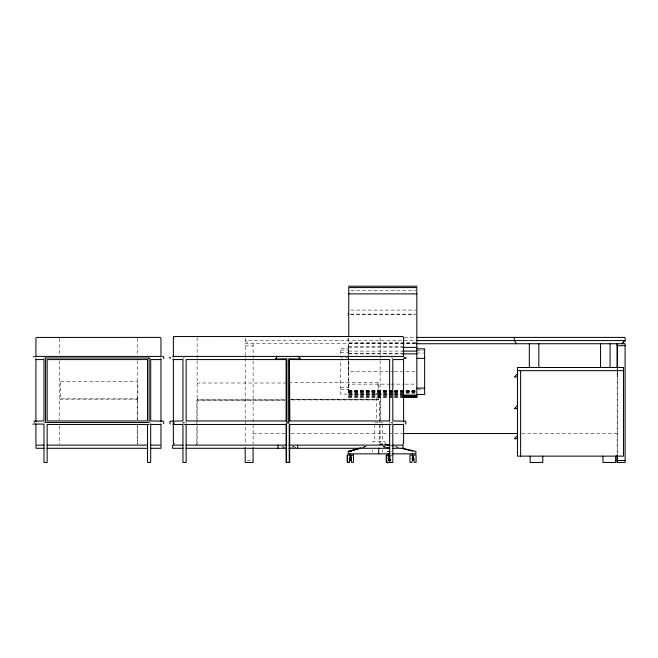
<?xml version="1.0" encoding="UTF-8"?>
<svg xmlns="http://www.w3.org/2000/svg" width="658" height="658" viewBox="0 0 658 658"><rect width="100%" height="100%" fill="white"/><g stroke="black" fill="none" stroke-linecap="round" stroke-linejoin="round"><path stroke-width="0.49" stroke-dasharray="3.29 2.47" d="M137.226 443.87L137.226 425.561M137.226 419.459L137.226 398.09M617.196 454.349L617.311 368.25M617.188 375.636L617.196 368.653M59.705 399.932L60.495 399.143L136.477 399.143L137.267 399.932M197.112 383.787L198.033 382.997L286.863 382.997M291.461 447.588L294.134 446.535M361.727 447.481L364.647 446.576M363.389 447.382L366.251 446.576M363.019 447.382L365.971 446.576M198.033 400.015L284.824 400.015M350.788 290.746L415.807 290.746M350.788 310.091L415.807 310.091M350.533 314.113L415.766 314.113M350.698 314.771L414.91 314.771M404.341 337.406L415.691 337.406M245.195 338.204L245.195 340.573L415.691 340.573M415.766 342.851L349.135 342.834L348.041 342.259L348.041 337.99M415.823 343.188L349.579 343.188L348.156 343.632L348.304 371.499L393.402 371.795M415.214 343.739L245.195 343.739L245.195 444.52M245.195 345.902L253.108 345.902M348.756 346.453L402.606 346.453M348.756 347.391L402.606 347.391M340.745 350.081L348.658 350.081M416.827 350.443L423.67 350.443M348.756 351.101L402.606 351.101M340.745 352.663L348.658 352.663M416.827 353.017L423.67 353.017M348.756 353.214L402.606 353.214M348.756 353.872L402.606 353.872M45.566 357.985L43.979 357.985L43.979 358.783M150.493 357.985L150.698 358.783M184.544 357.985L182.965 357.985L182.965 358.783M391.222 357.985L392.81 357.985L392.81 358.783M394.422 371.795L415.823 371.795M288.862 382.504L377.881 382.504L378.811 383.293L378.811 399.126L378.128 399.891L288.862 399.916M389.955 384.14L350.377 384.14C347.745 384.568 347.745 390.367 350.377 390.794L415.321 390.794M390.967 384.14L404.16 384.14M405.172 384.14L415.321 384.14M340.745 387.743L348.658 387.743M340.745 389.273L348.658 389.273M417.805 389.626L423.67 389.626M348.756 390.885L393.459 390.885M394.479 390.885L415.807 390.885M348.756 391.115L393.459 391.115M394.479 391.115L416.827 391.115M348.756 391.222L393.459 391.222M394.479 391.222L415.807 391.222M348.756 391.543L393.459 391.543M394.479 391.543L416.827 391.543M348.756 391.905L393.459 391.905M394.479 391.905L416.827 391.905M348.756 392.045L393.459 392.045M394.479 392.045L416.827 392.045M348.756 392.694L393.459 392.694M394.479 392.694L416.827 392.694M348.756 393.459L393.459 393.459M394.479 393.459L415.807 393.459M348.756 394.01L393.459 394.01M394.479 394.01L402.606 394.01M393.459 394.101L340.745 394.076L340.745 360.123M394.479 394.101L402.606 394.101M348.756 394.282L402.606 394.282M348.756 395.104L393.459 395.096M394.479 395.104L402.606 395.096M348.756 395.861L393.459 395.861M394.479 395.861L402.606 395.861M348.756 396.519L393.459 396.519M394.479 396.519L402.606 396.519M348.756 397.021L393.459 397.021M394.479 397.021L402.606 397.021M348.756 397.342L393.459 397.448M394.479 397.448L402.606 397.342M284.7 399.62L197.112 399.62L198.033 400.409L284.824 400.409M289.018 399.62L379 399.727L379.469 400.409L379.469 442.719M374.821 422.313L382.611 422.313M45.566 422.526L43.979 422.115M184.544 422.526L182.965 422.115M391.222 422.526L392.81 422.115M150.493 422.888L150.698 424.468M184.544 422.888L182.965 422.888L182.965 424.468M391.222 422.888L392.81 422.888L392.81 423.678M253.108 433.548L284.898 433.548M291.058 433.548L401.816 433.548M521.81 433.548L617.188 433.548M389.643 445.129L391.222 445.129M390.688 451.429L391.576 451.429M390.688 453.855L391.576 453.855M392.9 455.402L390.86 455.402L390.86 461.612M247.169 460.296L253.108 460.296M291.058 399.727L378.531 399.85M197.696 399.645L197.112 399.62L197.573 399.645L196.882 400.409L196.882 442.908M395.976 446.733L398.962 447.432M390.984 445.655L393.969 446.404M394.964 446.659L397.942 447.407M384.091 446.708L386.863 447.506M384.042 446.568L386.846 447.432M281.632 446.535L284.305 447.588M282.825 446.708L284.453 447.506M245.195 340.573L248.362 343.739M617.188 368.028L617.188 454.76M389.643 421.49L389.643 423.604M385.02 443.336L385.02 441.724L372.42 441.724L372.42 444.15M382.611 424.352L382.611 441.724M382.611 449.973L382.611 451.914M380.76 419.302L380.76 393.196L376.68 393.196L376.68 419.302M380.11 337.694L380.11 442.974M378.021 383.293L378.021 399.126M374.821 424.352L374.821 441.724M372.42 449.973L372.42 451.914M348.756 338.319L348.756 397.448M348.658 355.756L348.658 348.501L340.745 348.501L340.745 355.756M348.658 357.878L340.745 357.878M348.658 360.123L348.658 394.076M253.108 343.739L253.108 444.52M197.112 337.694L197.112 442.99M186.132 421.49L186.132 423.604M174.156 421.951L174.156 423.991M173.63 421.951L173.63 423.991M173.367 421.408L173.367 424.007M172.906 421.827L172.906 423.587M137.226 338.582L137.226 355.534M137.226 360.633L137.226 419.779M137.226 425.899L137.267 444.257M59.664 338.59L59.664 355.534M59.664 360.633L59.664 419.779M59.664 425.899L59.705 444.257M60.363 382.051L60.339 398.09L60.923 398.855L137.111 398.88L137.876 398.296L137.9 382.257L137.316 381.492L61.128 381.467L60.363 382.051M295.763 447.588L292.876 446.535L295.779 447.588M384.741 447.547L383.022 446.576L384.691 447.547"/><path stroke-width="0.99" d="M617.188 462.459L617.196 455.377L617.188 462.459L625.1 462.459L625.1 343.739L622.188 343.739M617.311 367.23L617.344 343.739L617.344 345.705M348.304 313.776L348.271 314.582L348.444 313.726M299.176 356.455L299.472 359.062L288.895 358.783L288.895 421.737L288.105 422.526L288.895 423.316M34.561 422.526L34.479 422.51M163.719 423.678L163.719 421.737M137.333 337.809L138.016 337.406M170.2 421.408L169.739 422.526L170.2 424.007M197.005 443.755L196.323 444.158M405.567 424.007L406.035 422.888L405.567 421.408M517.459 373.818L514.293 376.985L517.459 376.985M517.459 405.476L514.293 408.643L517.459 408.643M517.459 435.555L514.293 438.721L517.459 438.721M416.243 343.739L621.868 343.739L625.1 340.573L625.1 337.406L416.662 337.406M286.551 423.637L287.669 422.526L286.88 421.737L286.88 358.783L276.294 359.062L276.59 356.455M621.868 343.739L625.1 340.573L416.72 340.573M33.361 356.866L34.479 356.406M348.403 286.205L417.205 286.205M33.69 421.153L43.979 420.939L43.979 359.572L36.067 359.572M170.529 421.153L182.965 420.939L182.965 359.572L172.906 359.572M360.757 447.785L349.094 451.429L358.626 448.731M389.988 453.855L348.263 453.855L348.263 451.429L359.087 448.46M402.803 444.158L403.593 443.36L403.593 423.991M348.756 293.879L416.827 293.879M617.188 345.705L625.1 345.705M402.606 347.391L416.827 347.391M416.827 348.855L424.649 348.855L424.649 394.43L416.827 394.43M402.606 351.101L416.827 351.101M402.606 353.872L416.827 353.872M416.827 358.347L424.649 358.347M160.766 359.572L150.698 359.572L150.698 420.939L163.135 421.153M402.869 359.572L392.81 359.572L392.81 420.939L405.238 421.153M517.459 370.651L623.521 370.651M416.827 388.097L424.649 388.097M402.606 395.096L416.827 395.096M402.606 395.861L416.827 395.861M402.606 396.519L416.827 396.519M402.606 397.021L416.827 397.021M402.606 397.342L416.827 397.448L416.827 287.579L348.756 287.579L348.756 336.353M32.9 424.089L43.979 424.089L43.979 462.459L47.146 462.459L47.146 424.468L149.119 424.468M160.766 424.468L150.698 424.468L150.698 462.459L147.532 462.459L147.532 424.468M172.906 424.468L182.965 424.468L182.965 462.459L186.132 462.459L186.132 424.468M184.544 424.468L286.518 424.468L286.518 462.459M391.222 424.468L289.249 424.468L289.249 462.459M402.869 424.468L392.81 424.468L392.81 462.459L389.643 462.459L389.643 424.468M402.844 433.548L517.706 433.548M379.691 444.15L382.611 444.15M44.168 445.129L35.968 445.129L35.968 448.295L44.168 448.295M47.244 445.129L147.696 445.129M150.772 445.129L161.021 445.129L161.021 448.295L150.698 448.295M182.965 445.129L172.643 445.129L172.643 448.295L182.965 448.295M185.951 445.129L286.904 445.129M288.862 445.129L389.799 445.129M392.81 445.129L403.124 445.129L403.124 448.295L392.81 448.295M47.055 448.295L147.696 448.295M185.951 448.295L286.904 448.295M288.862 448.295L389.799 448.295M348.263 451.429L351.504 451.429M387.628 451.429L389.577 451.429M392.974 453.855L415.897 453.855L415.897 451.429L401.948 448.139M349.398 455.065L347.292 455.065L347.292 462.344L349.398 462.344L349.398 461.283L349.332 462.344M351.364 455.065L353.469 455.065M388.269 455.065L386.23 455.065L386.23 462.344L388.269 462.344M411.998 455.065L409.959 455.065L409.959 462.344L411.998 462.344L411.998 461.283M414.038 455.065L416.078 455.065L416.078 462.344L414.038 462.22M349.834 455.41L350.928 455.41L350.928 460.263L349.834 460.263M412.508 455.41L413.528 455.41L413.528 460.263L412.508 460.263M389.33 455.747L389.84 455.747M349.834 459.81L350.928 459.81M388.779 459.81L389.799 459.81M412.508 459.81L413.528 459.81M349.834 459.942L350.928 459.942M388.779 459.942L389.799 459.942M412.508 459.942L413.528 459.942M349.834 460.041L350.928 460.041L349.834 460.181L349.908 453.79M389.799 460.041L388.779 460.041L390.35 460.148M412.508 460.041L413.528 460.041M413.528 460.181L412.508 460.222L412.508 453.79M388.779 460.263L390.35 460.271M390.35 460.378L389.33 460.46L390.35 460.6M617.188 460.501L625.1 460.501M351.43 462.344L353.469 462.344L353.404 455.065M388.82 462.681L386.781 462.681L386.781 455.402L389.799 455.41L389.799 460.263M58.866 337.406L59.557 337.809M162.345 356.406L163.464 356.866M389.001 445.088L385.02 444.15L388.993 445.153M402.91 448.666L412.854 451.174M300.147 358.544L299.193 357.993L299.974 358.774M516.514 343.739L514.293 340.573L514.293 337.406M617.188 343.739L617.188 367.008M615.6 456.134L615.6 462.459L602.942 462.459L602.942 456.134M610.065 343.739L610.065 367.485M600.565 343.739L600.565 367.485M542.784 456.134L542.784 462.459L530.126 462.459L530.126 456.134M538.828 343.739L538.828 367.485M529.328 343.739L529.328 367.485M520.626 370.651L520.626 456.134M414.038 458.207L414.038 461.283M411.998 458.207L411.998 459.202M403.593 356.685L403.593 337.307L402.803 336.518L173.63 336.542L173.63 337.307M403.593 358.725L403.593 421.951M402.869 356.866L402.869 356.406L172.906 356.406L172.906 356.866M389.33 453.321L389.33 460.575M388.779 453.79L388.779 460.238M378.72 448.032L378.72 453.855M351.364 458.281L351.43 461.283L351.364 458.708M350.854 455.41L350.854 460.263M349.332 458.281L349.332 458.955M347.358 455.065L347.358 462.344M297.597 356.406L297.597 356.866M297.696 445.129L297.696 448.295M289.685 424.073L289.685 462.459L286.082 462.459L286.082 424.073M278.169 356.406L278.169 356.866M278.079 445.129L278.079 448.295M253.108 447.588L253.108 462.459L245.195 462.459L245.195 447.588M174.156 443.755L173.63 444.125L173.63 443.36M173.367 337.307L173.367 356.866M173.367 359.103L173.367 421.408M173.367 424.007L173.367 443.36M160.971 356.554L160.971 338.204L160.182 337.406L36.503 337.439L35.919 338.204L35.919 356.554M160.971 358.594L160.971 421.819M160.971 423.859L160.971 444.257M160.766 356.866L160.766 356.406L36.067 356.406L36.067 356.866M35.919 358.594L35.919 421.819M35.919 423.859L35.919 444.257M169.789 357.598L170.2 358.018L169.789 357.598M404.645 357.639L404.793 358.191L404.645 357.639M34.471 357.993L34.471 357.993M276.574 357.993L275.62 358.544L276.574 357.993M286.296 359.358L286.296 421.153L286.296 359.358M289.685 420.939L289.471 359.358L289.685 420.939M196.931 444.125L196.931 444.125M163.924 357.985L163.464 357.985L163.924 357.977M149.119 357.985L45.566 357.985L45.566 422.526L149.119 422.526L149.119 357.985M406.027 357.985L405.567 357.985L406.027 357.977M147.532 359.572L47.146 359.572L47.146 420.939L147.532 420.939L147.532 359.572M286.518 359.572L186.132 359.572L186.132 420.939L286.518 420.939L286.518 359.572M389.643 359.572L289.249 359.572L289.249 420.939L389.643 420.939L389.643 359.572M623.521 367.485L517.459 367.485L517.459 456.134L623.521 456.134L623.521 367.485M389.643 448.295L387.792 447.769L389.643 448.295"/></g></svg>
